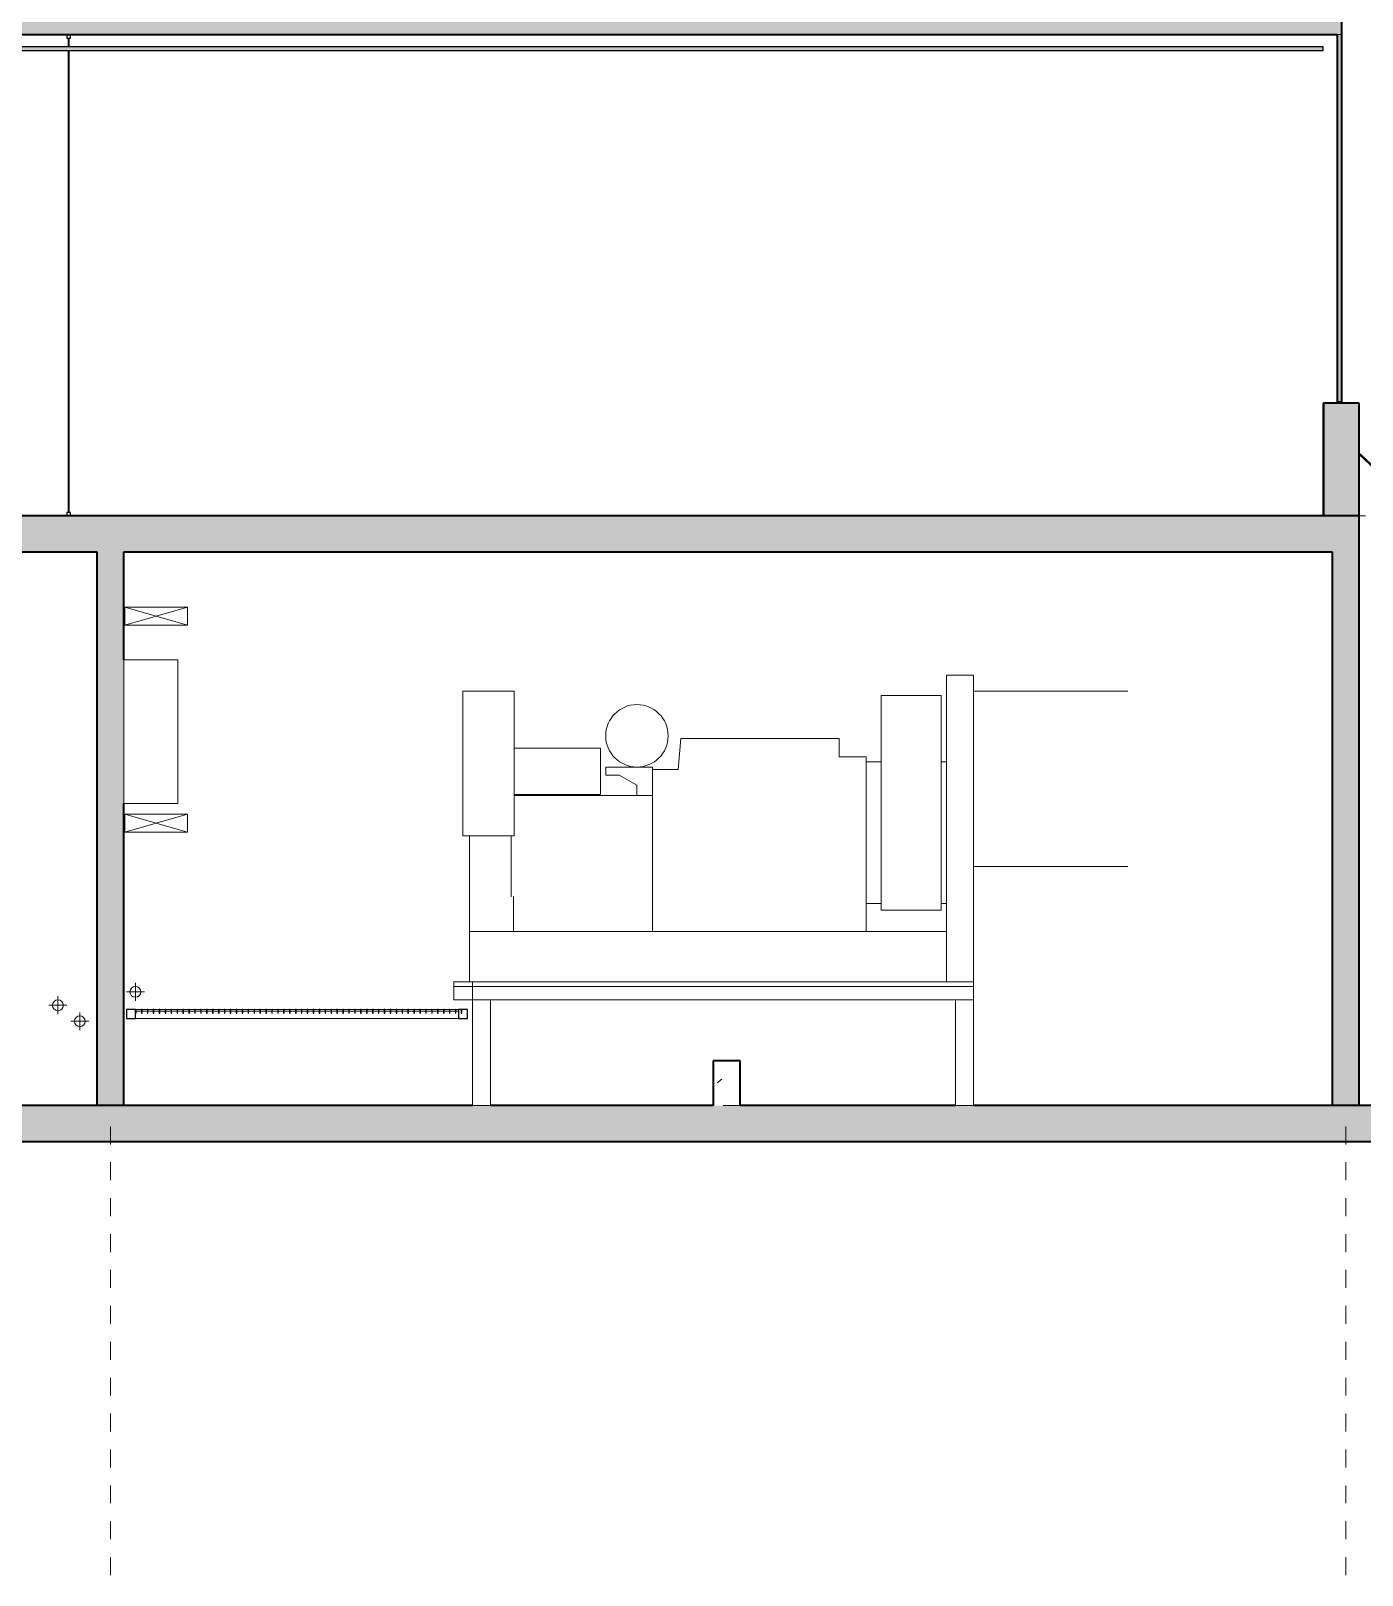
# Model space of a CAD drawing. Header units: metres. Extents: x -3 to 141, y -7 to 15.
# Drawn here: x 71.54 to 78.96, y -5.9 to 2.7 of the extents above; entities that cross this region are included whole.
import ezdxf

# ---------------------------------------------------------------- set-up
doc = ezdxf.new("R2010")
doc.units = ezdxf.units.M
doc.linetypes.add('Centre', pattern=[0.03175, 0.00635, -0.00475, 0.0159, -0.00475])
doc.linetypes.add('Grid Line', pattern=[0.022225, 0.0127, -0.003175, 0.003175, -0.003175])
for name, color, linetype, lineweight in [('A-CLNG', 7, 'Continuous', 9), ('A-CLNG-PATT', 7, 'Continuous', 35), ('A-FLOR', 7, 'Continuous', 9), ('A-FLOR-LEVL', 7, 'Continuous', 9), ('A-FLOR-PATT', 7, 'Continuous', 35), ('A-GENM', 7, 'Continuous', 9), ('A-GLAZ-CWMG', 7, 'Continuous', 9), ('A-WALL', 7, 'Continuous', 9), ('A-WALL-PATT', 7, 'Continuous', 35), ('E-ELEC-EQPM', 7, 'Continuous', 9), ('I-WALL', 7, 'Continuous', 9), ('P-PIPE', 7, 'Continuous', 9), ('P-PIPE-CNTR', 7, 'Continuous', 9), ('S-BEAM', 7, 'Continuous', 9), ('S-GRID', 7, 'Continuous', 9)]:
    doc.layers.add(name, color=color, linetype=linetype, lineweight=lineweight)
doc.layers.add('E-CABL-TRAY-ANNO', color=7, linetype='Continuous', lineweight=9, true_color=0x007f00)

# ---------------------------------------------------------------- blocks, each defined once
blk = doc.blocks.new('M_Estanque Alimentación-2 - M_Estanque Alimentación-2-3172306-Sección 03')
at = {"layer": 'A-GENM', "lineweight": 25}
for p, q in [((12.9833, 0.3419), (12.9733, 0.3419)), ((12.9733, 0.3419), (14.4177, -1.0131)), ((14.4202, -1.0061), (12.9833, 0.3419)), ((17.8728, 0.3419), (16.3872, -1.0061)), ((16.3895, -1.0131), (17.8828, 0.3419)), ((17.8828, 0.3419), (17.8728, 0.3419)), ((14.4177, -1.0131), (16.3895, -1.0131)), ((16.3872, -1.0061), (14.4202, -1.0061))]:
    blk.add_line(p, q, dxfattribs=at)
at = {"layer": 'A-GENM', "color": 8, "true_color": 0x808080}
for p, q in [((14.787, -1.3596), (14.4177, -1.0131)), ((16.3895, -1.0131), (16.0076, -1.3596))]:
    blk.add_line(p, q, dxfattribs=at)
blk = doc.blocks.new('M_Generador-2 - M_Generador-2-3055241-Sección 03')
at = {"layer": 'E-ELEC-EQPM'}
for p, q in [((10.8244, -0.888), (10.6744, -0.888)), ((10.6744, -0.888), (10.6744, -2.5965)), ((10.8244, -2.5965), (10.8244, -0.888)), ((7.9785, -0.9769), (7.9785, -1.7827)), ((8.266, -0.9769), (7.9785, -0.9769)), ((8.266, -1.7827), (8.266, -0.9769)), ((10.3098, -1.0003), (10.3098, -2.1963)), ((10.6438, -1.0003), (10.3098, -1.0003)), ((10.6438, -2.1963), (10.6438, -1.0003)), ((10.9384, -0.9769), (10.8244, -0.9769)), ((10.8244, -0.9769), (10.8244, -1.9539)), ((11.0493, -0.9769), (10.9384, -0.9769)), ((11.2571, -0.9769), (11.0493, -0.9769)), ((11.352, -0.9769), (11.2571, -0.9769)), ((11.4396, -0.9769), (11.352, -0.9769)), ((11.5897, -0.9769), (11.4396, -0.9769)), ((11.6507, -0.9769), (11.5897, -0.9769)), ((11.6856, -0.9769), (11.6507, -0.9769)), ((9.1939, -1.2401), (9.1788, -1.412)), ((10.0755, -1.2401), (9.1939, -1.2401)), ((10.0755, -1.3427), (10.0755, -1.2401)), ((8.7473, -1.2939), (8.266, -1.2939)), ((8.7473, -1.5514), (8.7473, -1.2939)), ((10.2265, -1.3427), (10.0755, -1.3427)), ((10.2265, -2.3149), (10.2265, -1.3427)), ((10.3098, -1.3701), (10.2265, -1.3701)), ((10.6744, -1.3701), (10.6438, -1.3701)), ((8.7753, -1.399), (8.7753, -1.444)), ((9.0358, -1.399), (8.7753, -1.399)), ((8.7753, -1.444), (8.8513, -1.444)), ((8.8513, -1.444), (8.9493, -1.5006)), ((9.0358, -1.412), (9.0358, -1.399)), ((9.1788, -1.412), (9.0358, -1.412)), ((9.0358, -1.412), (9.0358, -2.3149)), ((8.9493, -1.5006), (8.9493, -1.558)), ((8.266, -1.5514), (8.7473, -1.5514)), ((9.0358, -1.558), (8.266, -1.558)), ((8.9493, -1.558), (9.0358, -1.558)), ((7.9785, -1.7827), (8.266, -1.7827)), ((8.0168, -1.7827), (8.0168, -2.3149)), ((8.2489, -2.1213), (8.2489, -1.7821)), ((10.8244, -1.9539), (10.9384, -1.9539)), ((10.9384, -1.9539), (11.0493, -1.9539)), ((11.0493, -1.9539), (11.2571, -1.9539)), ((11.2571, -1.9539), (11.352, -1.9539)), ((11.352, -1.9539), (11.4396, -1.9539)), ((11.4396, -1.9539), (11.5897, -1.9539)), ((11.5897, -1.9539), (11.6507, -1.9539)), ((11.6507, -1.9539), (11.6856, -1.9539)), ((8.2624, -2.3149), (8.2624, -2.1211)), ((10.2265, -2.1601), (10.3098, -2.1601)), ((10.3098, -2.1963), (10.6438, -2.1963)), ((10.6438, -2.1601), (10.6744, -2.1601)), ((10.6744, -2.3149), (8.0168, -2.3149)), ((8.0168, -2.3149), (8.0168, -2.5965)), ((9.0358, -2.3149), (10.2265, -2.3149)), ((10.6744, -2.5965), (10.6744, -2.3149)), ((7.9293, -2.5965), (8.0168, -2.5965)), ((7.9293, -2.6215), (7.9293, -2.5965)), ((7.9293, -2.5965), (8.0168, -2.5965)), ((7.9293, -2.6965), (7.9293, -2.5965)), ((8.0333, -2.6215), (7.9293, -2.6215)), ((8.0168, -2.5965), (10.6744, -2.5965)), ((8.0333, -2.5965), (10.8244, -2.5965)), ((8.0333, -2.6965), (8.0333, -2.5965)), ((8.0333, -2.5965), (10.8244, -2.5965)), ((8.0333, -2.6215), (8.0333, -2.5965)), ((10.8244, -2.6215), (8.0333, -2.6215)), ((10.6744, -2.5965), (10.8244, -2.5965)), ((10.8244, -2.6965), (10.8244, -2.5965)), ((10.8244, -2.6215), (10.8244, -2.5965)), ((8.0333, -2.6965), (7.9293, -2.6965)), ((10.8244, -2.6965), (8.0333, -2.6965)), ((8.0333, -2.6965), (8.1333, -2.6965)), ((8.0333, -3.2853), (8.0333, -2.6965)), ((8.1333, -3.2853), (8.1333, -2.6965)), ((10.7244, -2.6965), (10.8244, -2.6965)), ((10.7244, -3.2853), (10.7244, -2.6965)), ((10.8244, -3.2853), (10.8244, -2.6965)), ((8.1333, -3.2853), (8.0333, -3.2853)), ((10.8244, -3.2853), (10.7244, -3.2853))]:
    blk.add_line(p, q, dxfattribs=at)
for start, end in [(360, 180), (180, 360)]:
    blk.add_arc((8.9493, -1.225), 0.174, start, end, dxfattribs=at)
blk = doc.blocks.new('M_RVR_Tablero - Tablero Sala Generadores - 600x800x300-3057039-Sección 03')
at = {"layer": 'E-ELEC-EQPM'}
for p, q in [((6.0908, -1.6013), (6.0908, -0.8013)), ((6.0908, -0.8013), (6.3908, -0.8013)), ((6.3908, -0.8013), (6.3908, -1.6013)), ((6.3908, -1.2439), (6.3918, -1.2439)), ((6.3908, -1.2439), (6.3918, -1.2439)), ((6.3908, -1.2439), (6.3918, -1.2439)), ((6.3908, -1.2451), (6.3918, -1.2451)), ((6.3908, -1.2451), (6.3918, -1.2451)), ((6.3918, -1.2539), (6.3908, -1.2539)), ((6.3908, -1.2541), (6.3918, -1.2541)), ((6.3908, -1.2541), (6.3918, -1.2541)), ((6.3908, -1.2541), (6.3918, -1.2541)), ((6.3908, -1.2541), (6.3918, -1.2541)), ((6.3908, -1.2541), (6.3918, -1.2541)), ((6.3908, -1.2541), (6.3918, -1.2541)), ((6.3908, -1.2541), (6.3918, -1.2541)), ((6.3908, -1.2541), (6.3918, -1.2541)), ((6.3908, -1.2561), (6.3918, -1.2561)), ((6.3908, -1.2562), (6.3918, -1.2562)), ((6.3908, -1.2562), (6.3918, -1.2562)), ((6.3908, -1.2564), (6.3918, -1.2564)), ((6.3908, -1.2566), (6.3918, -1.2566)), ((6.3908, -1.257), (6.3918, -1.257)), ((6.3908, -1.2573), (6.3918, -1.2573)), ((6.3908, -1.2573), (6.3918, -1.2573)), ((6.3908, -1.258), (6.3918, -1.258)), ((6.3908, -1.2581), (6.3918, -1.2581)), ((6.3908, -1.2583), (6.3918, -1.2583)), ((6.3908, -1.2586), (6.3918, -1.2586)), ((6.3908, -1.2586), (6.3918, -1.2586)), ((6.3908, -1.2586), (6.3918, -1.2586)), ((6.3908, -1.2586), (6.3918, -1.2586)), ((6.3908, -1.2586), (6.3918, -1.2586)), ((6.3908, -1.2586), (6.3918, -1.2586)), ((6.3908, -1.2587), (6.3918, -1.2587)), ((6.3908, -1.2588), (6.3918, -1.2588)), ((6.3908, -1.2588), (6.3918, -1.2588)), ((6.3908, -1.2588), (6.3918, -1.2588)), ((6.3908, -1.2588), (6.3918, -1.2588)), ((6.3908, -1.2588), (6.3918, -1.2588)), ((6.3908, -1.2588), (6.3918, -1.2588)), ((6.3908, -1.2588), (6.3918, -1.2588)), ((6.3908, -1.2588), (6.3918, -1.2588)), ((6.3908, -1.2591), (6.3918, -1.2591)), ((6.3908, -1.2594), (6.3918, -1.2594)), ((6.3908, -1.2595), (6.3918, -1.2595)), ((6.3908, -1.2596), (6.3918, -1.2596)), ((6.3908, -1.2596), (6.3918, -1.2596)), ((6.3908, -1.2596), (6.3918, -1.2596)), ((6.3908, -1.2598), (6.3918, -1.2598)), ((6.3908, -1.2599), (6.3918, -1.2599)), ((6.3908, -1.2599), (6.3918, -1.2599)), ((6.3908, -1.2599), (6.3918, -1.2599)), ((6.3908, -1.26), (6.3918, -1.26)), ((6.3908, -1.26), (6.3918, -1.26)), ((6.3908, -1.26), (6.3918, -1.26)), ((6.3908, -1.26), (6.3918, -1.26)), ((6.3908, -1.2601), (6.3918, -1.2601)), ((6.3908, -1.2601), (6.3918, -1.2601)), ((6.3908, -1.2601), (6.3918, -1.2601)), ((6.3908, -1.2602), (6.3918, -1.2602)), ((6.3908, -1.2602), (6.3918, -1.2602)), ((6.3908, -1.2603), (6.3918, -1.2603)), ((6.3908, -1.2604), (6.3918, -1.2604)), ((6.3908, -1.2606), (6.3918, -1.2606)), ((6.3908, -1.2608), (6.3918, -1.2608)), ((6.3908, -1.2608), (6.3918, -1.2608)), ((6.3908, -1.2608), (6.3918, -1.2608)), ((6.3908, -1.2609), (6.3918, -1.2609)), ((6.3908, -1.2613), (6.3918, -1.2613)), ((6.3918, -1.2614), (6.3908, -1.2614)), ((6.3918, -1.2616), (6.3908, -1.2616)), ((6.3908, -1.2616), (6.3918, -1.2616)), ((6.3908, -1.2616), (6.3918, -1.2616)), ((6.3908, -1.2618), (6.3918, -1.2618)), ((6.3908, -1.2619), (6.3918, -1.2619)), ((6.3908, -1.262), (6.3918, -1.262)), ((6.3908, -1.2621), (6.3918, -1.2621)), ((6.3908, -1.2625), (6.3918, -1.2625)), ((6.3908, -1.2625), (6.3918, -1.2625)), ((6.3908, -1.2625), (6.3918, -1.2625)), ((6.3908, -1.2625), (6.3918, -1.2625)), ((6.3908, -1.2628), (6.3918, -1.2628)), ((6.3908, -1.2628), (6.3918, -1.2628)), ((6.3918, -1.2629), (6.3908, -1.2629)), ((6.3908, -1.2629), (6.3918, -1.2629)), ((6.3908, -1.2631), (6.3918, -1.2631)), ((6.3908, -1.2631), (6.3918, -1.2631)), ((6.3908, -1.2632), (6.3918, -1.2632)), ((6.3908, -1.2633), (6.3918, -1.2633)), ((6.3908, -1.2638), (6.3918, -1.2638)), ((6.3918, -1.2639), (6.3908, -1.2639)), ((6.3908, -1.2639), (6.3918, -1.2639)), ((6.3908, -1.2639), (6.3918, -1.2639)), ((6.3908, -1.264), (6.3918, -1.264)), ((6.3908, -1.264), (6.3918, -1.264)), ((6.3908, -1.2641), (6.3918, -1.2641)), ((6.3908, -1.2641), (6.3918, -1.2641)), ((6.3908, -1.2642), (6.3918, -1.2642)), ((6.3908, -1.2645), (6.3918, -1.2645)), ((6.3918, -1.2646), (6.3908, -1.2646)), ((6.3918, -1.2647), (6.3908, -1.2647)), ((6.3908, -1.2647), (6.3918, -1.2647)), ((6.3908, -1.2647), (6.3918, -1.2647)), ((6.3908, -1.2648), (6.3918, -1.2648)), ((6.3908, -1.265), (6.3918, -1.265)), ((6.3908, -1.265), (6.3918, -1.265)), ((6.3908, -1.265), (6.3918, -1.265)), ((6.3908, -1.2651), (6.3918, -1.2651)), ((6.3908, -1.2651), (6.3918, -1.2651)), ((6.3908, -1.2652), (6.3918, -1.2652)), ((6.3908, -1.2653), (6.3918, -1.2653)), ((6.3908, -1.2657), (6.3918, -1.2657)), ((6.3908, -1.2657), (6.3918, -1.2657)), ((6.3908, -1.2657), (6.3918, -1.2657)), ((6.3908, -1.266), (6.3918, -1.266)), ((6.3908, -1.266), (6.3918, -1.266)), ((6.3908, -1.2661), (6.3918, -1.2661)), ((6.3908, -1.2661), (6.3918, -1.2661)), ((6.3908, -1.2661), (6.3918, -1.2661)), ((6.3918, -1.2661), (6.3908, -1.2661)), ((6.3908, -1.2662), (6.3918, -1.2662)), ((6.3908, -1.2663), (6.3918, -1.2663)), ((6.3908, -1.2663), (6.3918, -1.2663)), ((6.3908, -1.2663), (6.3918, -1.2663)), ((6.3908, -1.2663), (6.3918, -1.2663)), ((6.3908, -1.2663), (6.3918, -1.2663)), ((6.3908, -1.2663), (6.3918, -1.2663)), ((6.3908, -1.2663), (6.3918, -1.2663)), ((6.3918, -1.2451), (6.3918, -1.2439)), ((6.3918, -1.2439), (6.3918, -1.2451)), ((6.3918, -1.2439), (6.3918, -1.2451)), ((6.3918, -1.2451), (6.3918, -1.2539)), ((6.3918, -1.2539), (6.3918, -1.2541)), ((6.3918, -1.2541), (6.3918, -1.254)), ((6.3918, -1.2564), (6.3918, -1.2561)), ((6.3918, -1.2561), (6.3918, -1.2566)), ((6.3918, -1.2588), (6.3918, -1.2562)), ((6.3918, -1.2562), (6.3918, -1.257)), ((6.3918, -1.2562), (6.3918, -1.2588)), ((6.3918, -1.2573), (6.3918, -1.2564)), ((6.3918, -1.2566), (6.3918, -1.2583)), ((6.3918, -1.257), (6.3918, -1.2588)), ((6.3918, -1.2588), (6.3918, -1.2573)), ((6.3918, -1.258), (6.3918, -1.2573)), ((6.3918, -1.2573), (6.3918, -1.2581)), ((6.3918, -1.2596), (6.3918, -1.2586)), ((6.3918, -1.2586), (6.3918, -1.2596)), ((6.3918, -1.2588), (6.3918, -1.2586)), ((6.3918, -1.2586), (6.3918, -1.2587)), ((6.3918, -1.2588), (6.3918, -1.2586)), ((6.3918, -1.2586), (6.3918, -1.2588)), ((6.3918, -1.2587), (6.3918, -1.2591)), ((6.3918, -1.2595), (6.3918, -1.2588)), ((6.3918, -1.26), (6.3918, -1.2588)), ((6.3918, -1.2588), (6.3918, -1.26)), ((6.3918, -1.2594), (6.3918, -1.2588)), ((6.3918, -1.2588), (6.3918, -1.2596)), ((6.3918, -1.2588), (6.3918, -1.2661)), ((6.3918, -1.2591), (6.3918, -1.2598)), ((6.3918, -1.2602), (6.3918, -1.2594)), ((6.3918, -1.2606), (6.3918, -1.2595)), ((6.3918, -1.2625), (6.3918, -1.2596)), ((6.3918, -1.2596), (6.3918, -1.2625)), ((6.3918, -1.2596), (6.3918, -1.2608)), ((6.3918, -1.2598), (6.3918, -1.2608)), ((6.3918, -1.2603), (6.3918, -1.2599)), ((6.3918, -1.2599), (6.3918, -1.2604)), ((6.3918, -1.2601), (6.3918, -1.2599)), ((6.3918, -1.2599), (6.3918, -1.2601)), ((6.3918, -1.2601), (6.3918, -1.2599)), ((6.3918, -1.2599), (6.3918, -1.2602)), ((6.3918, -1.2646), (6.3918, -1.26)), ((6.3918, -1.26), (6.3918, -1.2641)), ((6.3918, -1.2616), (6.3918, -1.2601)), ((6.3918, -1.2601), (6.3918, -1.2608)), ((6.3918, -1.2609), (6.3918, -1.2601)), ((6.3918, -1.2613), (6.3918, -1.2602)), ((6.3918, -1.2602), (6.3918, -1.2614)), ((6.3918, -1.2616), (6.3918, -1.2603)), ((6.3918, -1.2604), (6.3918, -1.2616)), ((6.3918, -1.2608), (6.3918, -1.2606)), ((6.3918, -1.2608), (6.3918, -1.2618)), ((6.3918, -1.2608), (6.3918, -1.2609)), ((6.3918, -1.2629), (6.3918, -1.2613)), ((6.3918, -1.2614), (6.3918, -1.2619)), ((6.3918, -1.2621), (6.3918, -1.2616)), ((6.3918, -1.2618), (6.3918, -1.2625)), ((6.3918, -1.2619), (6.3918, -1.262)), ((6.3918, -1.262), (6.3918, -1.2625)), ((6.3918, -1.2628), (6.3918, -1.2621)), ((6.3918, -1.2628), (6.3918, -1.2625)), ((6.3918, -1.2625), (6.3918, -1.2653)), ((6.3918, -1.2625), (6.3918, -1.2631)), ((6.3918, -1.2625), (6.3918, -1.2632)), ((6.3918, -1.2645), (6.3918, -1.2628)), ((6.3918, -1.2639), (6.3918, -1.2628)), ((6.3918, -1.2629), (6.3918, -1.264)), ((6.3918, -1.2631), (6.3918, -1.2629)), ((6.3918, -1.2651), (6.3918, -1.2629)), ((6.3918, -1.2631), (6.3918, -1.264)), ((6.3918, -1.2633), (6.3918, -1.2631)), ((6.3918, -1.2632), (6.3918, -1.2642)), ((6.3918, -1.265), (6.3918, -1.2633)), ((6.3918, -1.2647), (6.3918, -1.2638)), ((6.3918, -1.2638), (6.3918, -1.2639)), ((6.3918, -1.2639), (6.3918, -1.2648)), ((6.3918, -1.2641), (6.3918, -1.2639)), ((6.3918, -1.2639), (6.3918, -1.2657)), ((6.3918, -1.2651), (6.3918, -1.2639)), ((6.3918, -1.264), (6.3918, -1.2647)), ((6.3918, -1.264), (6.3918, -1.2647)), ((6.3918, -1.2657), (6.3918, -1.2641)), ((6.3918, -1.2641), (6.3918, -1.2661)), ((6.3918, -1.2642), (6.3918, -1.2657)), ((6.3918, -1.265), (6.3918, -1.2645)), ((6.3918, -1.2662), (6.3918, -1.2646)), ((6.3918, -1.2647), (6.3918, -1.265)), ((6.3918, -1.265), (6.3918, -1.2647)), ((6.3918, -1.2647), (6.3918, -1.265)), ((6.3918, -1.2648), (6.3918, -1.265)), ((6.3918, -1.266), (6.3918, -1.2651)), ((6.3918, -1.2661), (6.3918, -1.2651)), ((6.3918, -1.2652), (6.3918, -1.2661)), ((6.3918, -1.266), (6.3918, -1.2652)), ((6.3918, -1.2653), (6.3918, -1.2663)), ((6.3918, -1.2663), (6.3918, -1.2657)), ((6.3918, -1.2657), (6.3918, -1.2663)), ((6.3918, -1.2657), (6.3918, -1.2663)), ((6.3918, -1.2663), (6.3918, -1.266)), ((6.3918, -1.2663), (6.3918, -1.266)), ((6.3918, -1.2661), (6.3918, -1.2663)), ((6.3918, -1.2663), (6.3918, -1.2662)), ((6.0908, -1.6013), (6.3908, -1.6013))]:
    blk.add_line(p, q, dxfattribs=at)
blk = doc.blocks.new('M_RVR_Grating - 1_00 x 1_90-3080567-Sección 03')
at = {"layer": 'A-GENM', "lineweight": 25}
for p, q in [((6.1558, -2.7498), (6.1058, -2.7498)), ((6.1058, -2.7498), (6.1058, -2.7998)), ((6.1588, -2.7498), (6.1558, -2.7498)), ((6.1558, -2.7498), (6.1558, -2.7708)), ((6.1558, -2.7998), (6.1558, -2.7498)), ((6.1588, -2.7708), (6.1588, -2.7498)), ((6.1918, -2.7498), (6.1888, -2.7498)), ((6.1888, -2.7498), (6.1888, -2.7708)), ((6.1918, -2.7708), (6.1918, -2.7498)), ((6.2248, -2.7498), (6.2218, -2.7498)), ((6.2218, -2.7498), (6.2218, -2.7708)), ((6.2248, -2.7708), (6.2248, -2.7498)), ((6.2578, -2.7498), (6.2548, -2.7498)), ((6.2548, -2.7498), (6.2548, -2.7708)), ((6.2578, -2.7708), (6.2578, -2.7498)), ((6.2908, -2.7498), (6.2878, -2.7498)), ((6.2878, -2.7498), (6.2878, -2.7708)), ((6.2908, -2.7708), (6.2908, -2.7498)), ((6.3238, -2.7498), (6.3208, -2.7498)), ((6.3208, -2.7498), (6.3208, -2.7708)), ((6.3238, -2.7708), (6.3238, -2.7498)), ((6.3568, -2.7498), (6.3538, -2.7498)), ((6.3538, -2.7498), (6.3538, -2.7708)), ((6.3568, -2.7708), (6.3568, -2.7498)), ((6.3898, -2.7498), (6.3868, -2.7498)), ((6.3868, -2.7498), (6.3868, -2.7708)), ((6.3898, -2.7708), (6.3898, -2.7498)), ((6.4228, -2.7498), (6.4198, -2.7498)), ((6.4198, -2.7498), (6.4198, -2.7708)), ((6.4228, -2.7708), (6.4228, -2.7498)), ((6.4558, -2.7498), (6.4528, -2.7498)), ((6.4528, -2.7498), (6.4528, -2.7708)), ((6.4558, -2.7708), (6.4558, -2.7498)), ((6.4888, -2.7498), (6.4858, -2.7498)), ((6.4858, -2.7498), (6.4858, -2.7708)), ((6.4888, -2.7708), (6.4888, -2.7498)), ((6.5218, -2.7498), (6.5188, -2.7498)), ((6.5188, -2.7498), (6.5188, -2.7708)), ((6.5218, -2.7708), (6.5218, -2.7498)), ((6.5548, -2.7498), (6.5518, -2.7498)), ((6.5518, -2.7498), (6.5518, -2.7708)), ((6.5548, -2.7708), (6.5548, -2.7498)), ((6.5878, -2.7498), (6.5848, -2.7498)), ((6.5848, -2.7498), (6.5848, -2.7708)), ((6.5878, -2.7708), (6.5878, -2.7498)), ((6.6208, -2.7498), (6.6178, -2.7498)), ((6.6178, -2.7498), (6.6178, -2.7708)), ((6.6208, -2.7708), (6.6208, -2.7498)), ((6.6538, -2.7498), (6.6508, -2.7498)), ((6.6508, -2.7498), (6.6508, -2.7708)), ((6.6538, -2.7708), (6.6538, -2.7498)), ((6.6868, -2.7498), (6.6838, -2.7498)), ((6.6838, -2.7498), (6.6838, -2.7708)), ((6.6868, -2.7708), (6.6868, -2.7498)), ((6.7198, -2.7498), (6.7168, -2.7498)), ((6.7168, -2.7498), (6.7168, -2.7708)), ((6.7198, -2.7708), (6.7198, -2.7498)), ((6.7528, -2.7498), (6.7498, -2.7498)), ((6.7498, -2.7498), (6.7498, -2.7708)), ((6.7528, -2.7708), (6.7528, -2.7498)), ((6.7858, -2.7498), (6.7828, -2.7498)), ((6.7828, -2.7498), (6.7828, -2.7708)), ((6.7858, -2.7708), (6.7858, -2.7498)), ((6.8188, -2.7498), (6.8158, -2.7498)), ((6.8158, -2.7498), (6.8158, -2.7708)), ((6.8188, -2.7708), (6.8188, -2.7498)), ((6.8518, -2.7498), (6.8488, -2.7498)), ((6.8488, -2.7498), (6.8488, -2.7708)), ((6.8518, -2.7708), (6.8518, -2.7498)), ((6.8848, -2.7498), (6.8818, -2.7498)), ((6.8818, -2.7498), (6.8818, -2.7708)), ((6.8848, -2.7708), (6.8848, -2.7498)), ((6.9178, -2.7498), (6.9148, -2.7498)), ((6.9148, -2.7498), (6.9148, -2.7708)), ((6.9178, -2.7708), (6.9178, -2.7498)), ((6.9508, -2.7498), (6.9478, -2.7498)), ((6.9478, -2.7498), (6.9478, -2.7708)), ((6.9508, -2.7708), (6.9508, -2.7498)), ((6.9838, -2.7498), (6.9808, -2.7498)), ((6.9808, -2.7498), (6.9808, -2.7708)), ((6.9838, -2.7708), (6.9838, -2.7498)), ((7.0168, -2.7498), (7.0138, -2.7498)), ((7.0138, -2.7498), (7.0138, -2.7708)), ((7.0168, -2.7708), (7.0168, -2.7498)), ((7.0498, -2.7498), (7.0468, -2.7498)), ((7.0468, -2.7498), (7.0468, -2.7708)), ((7.0498, -2.7708), (7.0498, -2.7498)), ((7.0828, -2.7498), (7.0798, -2.7498)), ((7.0798, -2.7498), (7.0798, -2.7708)), ((7.0828, -2.7708), (7.0828, -2.7498)), ((7.1158, -2.7498), (7.1128, -2.7498)), ((7.1128, -2.7498), (7.1128, -2.7708)), ((7.1158, -2.7708), (7.1158, -2.7498)), ((7.1488, -2.7498), (7.1458, -2.7498)), ((7.1458, -2.7498), (7.1458, -2.7708)), ((7.1488, -2.7708), (7.1488, -2.7498)), ((7.1818, -2.7498), (7.1788, -2.7498)), ((7.1788, -2.7498), (7.1788, -2.7708)), ((7.1818, -2.7708), (7.1818, -2.7498)), ((7.2148, -2.7498), (7.2118, -2.7498)), ((7.2118, -2.7498), (7.2118, -2.7708)), ((7.2148, -2.7708), (7.2148, -2.7498)), ((7.2478, -2.7498), (7.2448, -2.7498)), ((7.2448, -2.7498), (7.2448, -2.7708)), ((7.2478, -2.7708), (7.2478, -2.7498)), ((7.2808, -2.7498), (7.2778, -2.7498)), ((7.2778, -2.7498), (7.2778, -2.7708)), ((7.2808, -2.7708), (7.2808, -2.7498)), ((7.3138, -2.7498), (7.3108, -2.7498)), ((7.3108, -2.7498), (7.3108, -2.7708)), ((7.3138, -2.7708), (7.3138, -2.7498)), ((7.3468, -2.7498), (7.3438, -2.7498)), ((7.3438, -2.7498), (7.3438, -2.7708)), ((7.3468, -2.7708), (7.3468, -2.7498)), ((7.3798, -2.7498), (7.3768, -2.7498)), ((7.3768, -2.7498), (7.3768, -2.7708)), ((7.3798, -2.7708), (7.3798, -2.7498)), ((7.4128, -2.7498), (7.4098, -2.7498)), ((7.4098, -2.7498), (7.4098, -2.7708)), ((7.4128, -2.7708), (7.4128, -2.7498)), ((7.4458, -2.7498), (7.4428, -2.7498)), ((7.4428, -2.7498), (7.4428, -2.7708)), ((7.4458, -2.7708), (7.4458, -2.7498)), ((7.4788, -2.7498), (7.4758, -2.7498)), ((7.4758, -2.7498), (7.4758, -2.7708)), ((7.4788, -2.7708), (7.4788, -2.7498)), ((7.5118, -2.7498), (7.5088, -2.7498)), ((7.5088, -2.7498), (7.5088, -2.7708)), ((7.5118, -2.7708), (7.5118, -2.7498)), ((7.5448, -2.7498), (7.5418, -2.7498)), ((7.5418, -2.7498), (7.5418, -2.7708)), ((7.5448, -2.7708), (7.5448, -2.7498)), ((7.5778, -2.7498), (7.5748, -2.7498)), ((7.5748, -2.7498), (7.5748, -2.7708)), ((7.5778, -2.7708), (7.5778, -2.7498)), ((7.6108, -2.7498), (7.6078, -2.7498)), ((7.6078, -2.7498), (7.6078, -2.7708)), ((7.6108, -2.7708), (7.6108, -2.7498)), ((7.6438, -2.7498), (7.6408, -2.7498)), ((7.6408, -2.7498), (7.6408, -2.7708)), ((7.6438, -2.7708), (7.6438, -2.7498)), ((7.6768, -2.7498), (7.6738, -2.7498)), ((7.6738, -2.7498), (7.6738, -2.7708)), ((7.6768, -2.7708), (7.6768, -2.7498)), ((7.7098, -2.7498), (7.7068, -2.7498)), ((7.7068, -2.7498), (7.7068, -2.7708)), ((7.7098, -2.7708), (7.7098, -2.7498)), ((7.7428, -2.7498), (7.7398, -2.7498)), ((7.7398, -2.7498), (7.7398, -2.7708)), ((7.7428, -2.7708), (7.7428, -2.7498)), ((7.7758, -2.7498), (7.7728, -2.7498)), ((7.7728, -2.7498), (7.7728, -2.7708)), ((7.7758, -2.7708), (7.7758, -2.7498)), ((7.8088, -2.7498), (7.8058, -2.7498)), ((7.8058, -2.7498), (7.8058, -2.7708)), ((7.8088, -2.7708), (7.8088, -2.7498)), ((7.8418, -2.7498), (7.8388, -2.7498)), ((7.8388, -2.7498), (7.8388, -2.7708)), ((7.8418, -2.7708), (7.8418, -2.7498)), ((7.8748, -2.7498), (7.8718, -2.7498)), ((7.8718, -2.7498), (7.8718, -2.7708)), ((7.8748, -2.7708), (7.8748, -2.7498)), ((7.9078, -2.7498), (7.9048, -2.7498)), ((7.9048, -2.7498), (7.9048, -2.7708)), ((7.9078, -2.7708), (7.9078, -2.7498)), ((7.9408, -2.7498), (7.9378, -2.7498)), ((7.9378, -2.7498), (7.9378, -2.7708)), ((7.9408, -2.7708), (7.9408, -2.7498)), ((8.0058, -2.7498), (7.9558, -2.7498)), ((7.9558, -2.7498), (7.9558, -2.7998)), ((7.9738, -2.7498), (7.9708, -2.7498)), ((7.9708, -2.7498), (7.9708, -2.7708)), ((7.9738, -2.7708), (7.9738, -2.7498)), ((8.0058, -2.7998), (8.0058, -2.7498)), ((6.1058, -2.7998), (6.1558, -2.7998)), ((6.1558, -2.7708), (6.1588, -2.7708)), ((6.1888, -2.7708), (6.1918, -2.7708)), ((6.2218, -2.7708), (6.2248, -2.7708)), ((6.2548, -2.7708), (6.2578, -2.7708)), ((6.2878, -2.7708), (6.2908, -2.7708)), ((6.3208, -2.7708), (6.3238, -2.7708)), ((6.3538, -2.7708), (6.3568, -2.7708)), ((6.3868, -2.7708), (6.3898, -2.7708)), ((6.4198, -2.7708), (6.4228, -2.7708)), ((6.4528, -2.7708), (6.4558, -2.7708)), ((6.4858, -2.7708), (6.4888, -2.7708)), ((6.5188, -2.7708), (6.5218, -2.7708)), ((6.5518, -2.7708), (6.5548, -2.7708)), ((6.5848, -2.7708), (6.5878, -2.7708)), ((6.6178, -2.7708), (6.6208, -2.7708)), ((6.6508, -2.7708), (6.6538, -2.7708)), ((6.6838, -2.7708), (6.6868, -2.7708)), ((6.7168, -2.7708), (6.7198, -2.7708)), ((6.7498, -2.7708), (6.7528, -2.7708)), ((6.7828, -2.7708), (6.7858, -2.7708)), ((6.8158, -2.7708), (6.8188, -2.7708)), ((6.8488, -2.7708), (6.8518, -2.7708)), ((6.8818, -2.7708), (6.8848, -2.7708)), ((6.9148, -2.7708), (6.9178, -2.7708)), ((6.9478, -2.7708), (6.9508, -2.7708)), ((6.9808, -2.7708), (6.9838, -2.7708)), ((7.0138, -2.7708), (7.0168, -2.7708)), ((7.0468, -2.7708), (7.0498, -2.7708)), ((7.0798, -2.7708), (7.0828, -2.7708)), ((7.1128, -2.7708), (7.1158, -2.7708)), ((7.1458, -2.7708), (7.1488, -2.7708)), ((7.1788, -2.7708), (7.1818, -2.7708)), ((7.2118, -2.7708), (7.2148, -2.7708)), ((7.2448, -2.7708), (7.2478, -2.7708)), ((7.2778, -2.7708), (7.2808, -2.7708)), ((7.3108, -2.7708), (7.3138, -2.7708)), ((7.3438, -2.7708), (7.3468, -2.7708)), ((7.3768, -2.7708), (7.3798, -2.7708)), ((7.4098, -2.7708), (7.4128, -2.7708)), ((7.4428, -2.7708), (7.4458, -2.7708)), ((7.4758, -2.7708), (7.4788, -2.7708)), ((7.5088, -2.7708), (7.5118, -2.7708)), ((7.5418, -2.7708), (7.5448, -2.7708)), ((7.5748, -2.7708), (7.5778, -2.7708)), ((7.6078, -2.7708), (7.6108, -2.7708)), ((7.6408, -2.7708), (7.6438, -2.7708)), ((7.6738, -2.7708), (7.6768, -2.7708)), ((7.7068, -2.7708), (7.7098, -2.7708)), ((7.7398, -2.7708), (7.7428, -2.7708)), ((7.7728, -2.7708), (7.7758, -2.7708)), ((7.8058, -2.7708), (7.8088, -2.7708)), ((7.8388, -2.7708), (7.8418, -2.7708)), ((7.8718, -2.7708), (7.8748, -2.7708)), ((7.9048, -2.7708), (7.9078, -2.7708)), ((7.9378, -2.7708), (7.9408, -2.7708)), ((7.9558, -2.7998), (8.0058, -2.7998)), ((7.9708, -2.7708), (7.9738, -2.7708))]:
    blk.add_line(p, q, dxfattribs=at)
at = {"layer": 'A-GENM', "color": 8, "true_color": 0x808080}
for p, q in [((6.1888, -2.7498), (6.1588, -2.7498)), ((6.2218, -2.7498), (6.1918, -2.7498)), ((6.2548, -2.7498), (6.2248, -2.7498)), ((6.2878, -2.7498), (6.2578, -2.7498)), ((6.3208, -2.7498), (6.2908, -2.7498)), ((6.3538, -2.7498), (6.3238, -2.7498)), ((6.3868, -2.7498), (6.3568, -2.7498)), ((6.4198, -2.7498), (6.3898, -2.7498)), ((6.4528, -2.7498), (6.4228, -2.7498)), ((6.4858, -2.7498), (6.4558, -2.7498)), ((6.5188, -2.7498), (6.4888, -2.7498)), ((6.5518, -2.7498), (6.5218, -2.7498)), ((6.5848, -2.7498), (6.5548, -2.7498)), ((6.6178, -2.7498), (6.5878, -2.7498)), ((6.6508, -2.7498), (6.6208, -2.7498)), ((6.6838, -2.7498), (6.6538, -2.7498)), ((6.7168, -2.7498), (6.6868, -2.7498)), ((6.7498, -2.7498), (6.7198, -2.7498)), ((6.7828, -2.7498), (6.7528, -2.7498)), ((6.8158, -2.7498), (6.7858, -2.7498)), ((6.8488, -2.7498), (6.8188, -2.7498)), ((6.8818, -2.7498), (6.8518, -2.7498)), ((6.9148, -2.7498), (6.8848, -2.7498)), ((6.9478, -2.7498), (6.9178, -2.7498)), ((6.9808, -2.7498), (6.9508, -2.7498)), ((7.0138, -2.7498), (6.9838, -2.7498)), ((7.0468, -2.7498), (7.0168, -2.7498)), ((7.0798, -2.7498), (7.0498, -2.7498)), ((7.1128, -2.7498), (7.0828, -2.7498)), ((7.1458, -2.7498), (7.1158, -2.7498)), ((7.1788, -2.7498), (7.1488, -2.7498)), ((7.2118, -2.7498), (7.1818, -2.7498)), ((7.2448, -2.7498), (7.2148, -2.7498)), ((7.2778, -2.7498), (7.2478, -2.7498)), ((7.3108, -2.7498), (7.2808, -2.7498)), ((7.343, -2.7498), (7.3138, -2.7498)), ((7.3768, -2.7498), (7.3468, -2.7498)), ((7.4098, -2.7498), (7.3798, -2.7498)), ((7.4428, -2.7498), (7.4128, -2.7498)), ((7.4758, -2.7498), (7.4458, -2.7498)), ((7.5088, -2.7498), (7.4788, -2.7498)), ((7.5418, -2.7498), (7.5118, -2.7498)), ((7.5748, -2.7498), (7.5448, -2.7498)), ((7.6078, -2.7498), (7.5778, -2.7498)), ((7.6408, -2.7498), (7.6108, -2.7498)), ((7.6738, -2.7498), (7.6438, -2.7498)), ((7.7068, -2.7498), (7.6768, -2.7498)), ((7.7398, -2.7498), (7.7098, -2.7498)), ((7.7728, -2.7498), (7.7428, -2.7498)), ((7.8058, -2.7498), (7.7758, -2.7498)), ((7.8388, -2.7498), (7.8088, -2.7498)), ((7.8718, -2.7498), (7.8418, -2.7498)), ((7.9048, -2.7498), (7.8748, -2.7498)), ((7.9378, -2.7498), (7.9078, -2.7498)), ((7.9558, -2.7498), (7.9408, -2.7498)), ((7.9558, -2.7998), (6.1558, -2.7998)), ((6.1588, -2.7598), (6.1888, -2.7598)), ((6.1918, -2.7598), (6.2218, -2.7598)), ((6.2248, -2.7598), (6.2548, -2.7598)), ((6.2578, -2.7598), (6.2878, -2.7598)), ((6.2908, -2.7598), (6.3208, -2.7598)), ((6.3238, -2.7598), (6.3538, -2.7598)), ((6.3568, -2.7598), (6.3868, -2.7598)), ((6.3898, -2.7598), (6.4198, -2.7598)), ((6.4228, -2.7598), (6.4528, -2.7598)), ((6.4558, -2.7598), (6.4858, -2.7598)), ((6.4888, -2.7598), (6.5188, -2.7598)), ((6.5218, -2.7598), (6.5518, -2.7598)), ((6.5548, -2.7598), (6.5848, -2.7598)), ((6.5878, -2.7598), (6.6178, -2.7598)), ((6.6208, -2.7598), (6.6508, -2.7598)), ((6.6538, -2.7598), (6.6838, -2.7598)), ((6.6868, -2.7598), (6.7168, -2.7598)), ((6.7198, -2.7598), (6.7498, -2.7598)), ((6.7528, -2.7598), (6.7828, -2.7598)), ((6.7858, -2.7598), (6.8158, -2.7598)), ((6.8188, -2.7598), (6.8488, -2.7598)), ((6.8518, -2.7598), (6.8818, -2.7598)), ((6.8848, -2.7598), (6.9148, -2.7598)), ((6.9178, -2.7598), (6.9478, -2.7598)), ((6.9508, -2.7598), (6.9808, -2.7598)), ((6.9838, -2.7598), (7.0138, -2.7598)), ((7.0168, -2.7598), (7.0468, -2.7598)), ((7.0498, -2.7598), (7.0798, -2.7598)), ((7.0828, -2.7598), (7.1128, -2.7598)), ((7.1158, -2.7598), (7.1458, -2.7598)), ((7.1488, -2.7598), (7.1788, -2.7598)), ((7.1818, -2.7598), (7.2118, -2.7598)), ((7.2148, -2.7598), (7.2448, -2.7598)), ((7.2478, -2.7598), (7.2778, -2.7598)), ((7.2808, -2.7598), (7.3108, -2.7598)), ((7.3138, -2.7598), (7.343, -2.7598)), ((7.3468, -2.7598), (7.3768, -2.7598)), ((7.3798, -2.7598), (7.4098, -2.7598)), ((7.4128, -2.7598), (7.4428, -2.7598)), ((7.4458, -2.7598), (7.4758, -2.7598)), ((7.4788, -2.7598), (7.5088, -2.7598)), ((7.5118, -2.7598), (7.5418, -2.7598)), ((7.5448, -2.7598), (7.5748, -2.7598)), ((7.5778, -2.7598), (7.6078, -2.7598)), ((7.6108, -2.7598), (7.6408, -2.7598)), ((7.6438, -2.7598), (7.6738, -2.7598)), ((7.6768, -2.7598), (7.7068, -2.7598)), ((7.7098, -2.7598), (7.7398, -2.7598)), ((7.7428, -2.7598), (7.7728, -2.7598)), ((7.7758, -2.7598), (7.8058, -2.7598)), ((7.8088, -2.7598), (7.8388, -2.7598)), ((7.8418, -2.7598), (7.8718, -2.7598)), ((7.8748, -2.7598), (7.9048, -2.7598)), ((7.9078, -2.7598), (7.9378, -2.7598)), ((7.9408, -2.7598), (7.9558, -2.7598))]:
    blk.add_line(p, q, dxfattribs=at)
blk = doc.blocks.new('Rectangular Mullion - 05 x 05 mm-3142486-Sección 03')
at = {"layer": 'A-GLAZ-CWMG', "lineweight": 25}
for p, q in [((5.78, 0.17), (5.78, 0.165)), ((5.785, 0.17), (5.78, 0.17)), ((5.78, 0.165), (5.785, 0.165)), ((5.785, 0.165), (5.785, 0.17))]:
    blk.add_line(p, q, dxfattribs=at)
blk = doc.blocks.new('Rectangular Mullion - 20 x 20 mm-3140082-Sección 03')
at = {"layer": 'A-GLAZ-CWMG', "lineweight": 25}
for p, q in [((5.7725, 0.02), (5.7725, 0)), ((5.7925, 0.02), (5.7725, 0.02)), ((5.7725, 0), (5.7925, 0)), ((5.7925, 0), (5.7925, 0.02))]:
    blk.add_line(p, q, dxfattribs=at)
blk = doc.blocks.new('Rectangular Mullion - 05 x 05 mm-3142477-Sección 03')
at = {"layer": 'A-GLAZ-CWMG', "color": 8, "true_color": 0x808080}
for p, q in [((5.78, 0.02), (5.78, 0.165)), ((5.785, 0.165), (5.785, 0.02))]:
    blk.add_line(p, q, dxfattribs=at)
blk = doc.blocks.new('Rectangular Mullion - 05 x 05 mm-3142482-Sección 03')
at = {"layer": 'A-GLAZ-CWMG', "color": 8, "true_color": 0x808080}
for p, q in [((5.78, 0.17), (5.78, 0.315)), ((5.785, 0.315), (5.785, 0.17))]:
    blk.add_line(p, q, dxfattribs=at)
blk = doc.blocks.new('Rectangular Mullion - 05 x 05 mm-V24-Sección 03')
at = {"layer": 'A-GLAZ-CWMG', "color": 8, "true_color": 0x808080}
for p, q in [((5.78, 0.6202), (5.78, 0.765)), ((5.785, 0.765), (5.785, 0.6202))]:
    blk.add_line(p, q, dxfattribs=at)
blk = doc.blocks.new('Rectangular Mullion - 05 x 05 mm-3142579-Sección 03')
at = {"layer": 'A-GLAZ-CWMG', "color": 8, "true_color": 0x808080}
for p, q in [((5.78, 2.6138), (5.78, 2.6625)), ((5.78, 2.57), (5.78, 2.5938)), ((5.785, 2.6625), (5.785, 2.6138)), ((5.785, 2.5938), (5.785, 2.57))]:
    blk.add_line(p, q, dxfattribs=at)
blk = doc.blocks.new('Rectangular Mullion - 20 x 20 mm-3142480-Sección 03')
at = {"layer": 'A-GLAZ-CWMG', "lineweight": 25}
for p, q in [((5.7725, 2.6825), (5.7725, 2.6625)), ((5.7925, 2.6825), (5.7725, 2.6825)), ((5.7925, 2.6625), (5.7925, 2.6825)), ((5.7725, 2.6625), (5.7925, 2.6625))]:
    blk.add_line(p, q, dxfattribs=at)

msp = doc.modelspace()

# ---------------------------------------------------------------- hatches: boundary and pattern name
at = {"layer": 'A-CLNG-PATT', "lineweight": 9, "true_color": 0xc0c0c0}
msp.add_hatch(color=9, dxfattribs=at).paths.add_polyline_path([(78.6153, 2.5937), (78.7436, 2.5937), (78.7436, 2.6137), (65.0913, 2.6137), (65.0913, 2.5937), (75.1525, 2.5937)])
at = {"layer": 'A-FLOR', "true_color": 0x9a9a9a}
msp.add_hatch(color=253, dxfattribs=at).paths.add_polyline_path([(78.8217, 2.6825), (78.8467, 2.6825), (78.8467, 2.7825), (64.9882, 2.7825), (64.9882, 2.6825), (78.6153, 2.6825)])
at = {"layer": 'A-FLOR-PATT', "lineweight": 9, "true_color": 0x9a9a9a}
h = msp.add_hatch(color=253, dxfattribs=at)
h.paths.add_polyline_path([(71.9107, -0.2), (78.9436, -0.2), (78.9436, 0), (64.8913, 0), (64.8913, -0.2), (71.6897, -0.2)])
h.paths.add_polyline_path([(60.0027, -0.2), (60.1443, -0.2), (60.1443, 0), (59.9443, 0), (59.9443, -0.2)])
h.paths.add_polyline_path([(83.988, -0.2), (83.988, 0), (83.768, 0), (83.768, -0.2), (83.8096, -0.2)])
msp.add_hatch(color=253, dxfattribs=at).paths.add_polyline_path([(82.0781, -3.4853), (83.768, -3.4853), (83.768, -3.2853), (60.1643, -3.2853), (60.1643, -3.4853), (78.6153, -3.4853)])
at = {"layer": 'A-WALL-PATT', "lineweight": 9, "true_color": 0x9a9a9a}
for points in [[(78.9436, 0), (78.9436, 0.6279), (78.7486, 0.6279), (78.7486, 0)], [(71.9107, -3.2853), (72.0607, -3.2853), (72.0607, -0.2), (71.9107, -0.2), (71.9107, -3.0415)], [(78.9436, -3.2853), (78.9436, -0.2), (78.7936, -0.2), (78.7936, -3.2853)]]:
    msp.add_hatch(color=253, dxfattribs=at).paths.add_polyline_path(points)
at = {"layer": 'I-WALL', "true_color": 0x9a9a9a}
for points in [[(78.8467, 0.6354), (78.8467, 2.6825), (78.8217, 2.6825), (78.8217, 0.6354)], [(78.7486, 0), (78.7486, 0.6279), (78.7436, 0.6279), (78.7436, 0)]]:
    msp.add_hatch(color=253, dxfattribs=at).paths.add_polyline_path(points)
at = {"layer": 'S-BEAM'}
h = msp.add_hatch(dxfattribs=at)
h.set_pattern_fill('FP_3', color=256, style=0, pattern_type=2)
h.set_pattern_definition([(50, (70.5229, 5.947), (0.728738, -0.06376), [0.0762, -0.8382]), (355, (70.5229, 5.947), (-0.14097, 0.764224), [0.06096, -0.67056]), (100.451, (70.5839, 5.942), (0.58777, 0.70047), [0.06476, -0.71236]), (46.184, (70.5229, 6.15), (1.084314, -0.168175), [0.1143, -1.257]), (96.636, (70.6129, 6.136), (0.94999, 0.98975), [0.09714, -1.069]), (351.184, (70.5229, 6.15), (0.94969, 0.99015), [0.09144, -1.006]), (21, (70.6249, 6.099), (0.606457, -0.409065), [0.0762, -0.8382]), (326, (70.6249, 6.099), (0.24721, 0.73675), [0.06096, -0.67056]), (71.451, (70.6749, 6.065), (0.85367, 0.327687), [0.06476, -0.71236]), (37.5, (70.5229, 5.947), (0.012355, 0.3382243), [0.03353, -0.6289, 0.03353, -0.64719, -0.6731]), (37.5, (70.5229, 5.947), (0.012355, 0.3382243), [-1.343, 0.03353, -0.63957]), (7.5, (70.5229, 5.947), (0.267281, 0.400725), [0.03353, -0.35458, 0.03353, -0.61366, -0.25654]), (7.5, (70.5229, 5.947), (0.267281, 0.400725), [-1.035, 0.03353, -0.22301]), (327.5, (70.2959, 5.947), (0.542363, -0.022921), [0.03353, -0.22047, 0.03353, -0.75895, -1.052]), (327.5, (70.2959, 5.947), (0.542363, -0.022921), [-1.046, 0.03353, -1.018]), (317.5, (70.1949, 5.947), (0.592516, 0.101701), [0.03353, -0.29667, 0.03353, -0.49276, -0.74676]), (317.5, (70.1949, 5.947), (0.592516, 0.101701), [-0.85649, 0.03353, -0.71323])])
h.paths.add_polyline_path([(75.4945, -3.2853), (75.4945, -3.0353), (75.3445, -3.0353), (75.3445, -3.2853)])

# ---------------------------------------------------------------- linework, layer by layer
at = {"layer": 'A-CLNG', "lineweight": 25}
for p, q in [((78.7436, 2.6137), (65.0913, 2.6137)), ((65.0913, 2.5937), (78.7436, 2.5937)), ((78.7436, 2.5937), (78.7436, 2.6137))]:
    msp.add_line(p, q, dxfattribs=at)
at = {"layer": 'A-FLOR', "lineweight": 35}
for p, q in [((78.8467, 2.6825), (78.8467, 2.8325)), ((65.0132, 2.6825), (78.8217, 2.6825)), ((78.9436, 0), (64.8913, 0)), ((78.9436, -0.2), (78.9436, 0)), ((64.8913, -0.2), (71.9107, -0.2)), ((72.0607, -0.2), (78.7936, -0.2)), ((74.0033, -3.2853), (68.579, -3.2853)), ((75.3445, -3.2853), (74.1033, -3.2853)), ((76.6943, -3.2853), (75.4945, -3.2853)), ((83.768, -3.2853), (76.7943, -3.2853)), ((60.1643, -3.4853), (83.768, -3.4853))]:
    msp.add_line(p, q, dxfattribs=at)
at = {"layer": 'A-FLOR-LEVL', "color": 253, "linetype": 'Centre', "true_color": 0xaaaaaa}
for p, q in [((55.2795, 0), (88.0999, 0)), ((88.0999, -3.2853), (55.2795, -3.2853))]:
    msp.add_line(p, q, dxfattribs=at)
at = {"layer": 'A-WALL'}
for p, q in [((78.8467, 2.6825), (78.8217, 2.6825)), ((78.7486, 0), (78.7486, 0.6279))]:
    msp.add_line(p, q, dxfattribs=at)
at = {"layer": 'E-CABL-TRAY-ANNO'}
for p, q in [((72.066, -0.6083), (72.066, -0.5083)), ((72.066, -0.5083), (72.416, -0.5083)), ((72.066, -0.5083), (72.416, -0.6083)), ((72.416, -0.5083), (72.066, -0.6083)), ((72.416, -0.5083), (72.416, -0.6083)), ((72.416, -0.6083), (72.066, -0.6083)), ((72.066, -1.7613), (72.066, -1.6613)), ((72.066, -1.6613), (72.416, -1.6613)), ((72.066, -1.6613), (72.416, -1.7613)), ((72.416, -1.6613), (72.066, -1.7613)), ((72.416, -1.6613), (72.416, -1.7613)), ((72.416, -1.7613), (72.066, -1.7613))]:
    msp.add_line(p, q, dxfattribs=at)
at = {"layer": 'I-WALL', "lineweight": 35}
for p, q in [((78.8217, 2.6825), (78.8217, 0.6354)), ((78.8467, 0.6354), (78.8467, 2.6825)), ((78.7436, 0.6279), (78.7436, 0)), ((78.9436, 0.6279), (78.7436, 0.6279)), ((78.8217, 0.6354), (78.8467, 0.6354)), ((78.9436, 0), (78.9436, 0.6279)), ((71.9107, -0.2), (71.9107, -3.2853)), ((72.0607, -0.8013), (72.0607, -0.2)), ((78.7936, -0.2), (78.7936, -3.2853)), ((78.9436, -3.2853), (78.9436, -0.2)), ((72.0607, -3.2853), (72.0607, -1.6013))]:
    msp.add_line(p, q, dxfattribs=at)
at = {"layer": 'P-PIPE', "color": 96, "true_color": 0x007f00}
for centre, start, end in [((72.1246, -2.6514), 0, 180), ((72.1246, -2.6514), 180, 0), ((71.6932, -2.7262), 0, 180), ((71.6932, -2.7262), 180, 0), ((71.8152, -2.8156), 0, 180), ((71.8152, -2.8156), 180, 0)]:
    msp.add_arc(centre, 0.0302, start, end, dxfattribs=at)
at = {"layer": 'P-PIPE-CNTR'}
for p, q in [((72.0746, -2.6514), (72.1746, -2.6514)), ((72.1246, -2.7014), (72.1246, -2.6014)), ((71.6432, -2.7262), (71.7432, -2.7262)), ((71.6932, -2.7762), (71.6932, -2.6762)), ((71.7652, -2.8156), (71.8652, -2.8156)), ((71.8152, -2.8656), (71.8152, -2.7656))]:
    msp.add_line(p, q, dxfattribs=at)
at = {"layer": 'S-BEAM', "lineweight": 35}
for p, q in [((75.4945, -3.0353), (75.3445, -3.0353)), ((75.3445, -3.0353), (75.3445, -3.2853)), ((75.4945, -3.2853), (75.4945, -3.0353))]:
    msp.add_line(p, q, dxfattribs=at)
at = {"layer": 'S-GRID', "color": 254, "linetype": 'Grid Line', "true_color": 0xd4d4d4}
for p, q in [((71.9857, -5.9011), (71.9857, -3.4011)), ((78.8686, -5.9011), (78.8686, -3.4011))]:
    msp.add_line(p, q, dxfattribs=at)

# ---------------------------------------------------------------- block references
at = {"layer": 'A-GENM', "color": 8, "true_color": 0x808080}
for name in ['M_Estanque Alimentación-2 - M_Estanque Alimentación-2-3172306-Sección 03', 'M_RVR_Grating - 1_00 x 1_90-3080567-Sección 03']:
    msp.add_blockref(name, (65.9699, 0), dxfattribs=at)
at = {"layer": 'A-GLAZ-CWMG', "color": 8, "true_color": 0x808080}
for name, p in [('Rectangular Mullion - 20 x 20 mm-3142480-Sección 03', (65.9699, 0)), ('Rectangular Mullion - 05 x 05 mm-3142579-Sección 03', (65.9699, 0)), ('Rectangular Mullion - 05 x 05 mm-3142486-Sección 03', (65.9699, 2.4)), ('Rectangular Mullion - 05 x 05 mm-3142482-Sección 03', (65.9699, 2.25)), ('Rectangular Mullion - 05 x 05 mm-3142486-Sección 03', (65.9699, 2.25)), ('Rectangular Mullion - 05 x 05 mm-3142482-Sección 03', (65.9699, 2.1)), ('Rectangular Mullion - 05 x 05 mm-3142486-Sección 03', (65.9699, 2.1)), ('Rectangular Mullion - 05 x 05 mm-3142482-Sección 03', (65.9699, 1.95)), ('Rectangular Mullion - 05 x 05 mm-3142486-Sección 03', (65.9699, 1.95)), ('Rectangular Mullion - 05 x 05 mm-3142482-Sección 03', (65.9699, 1.8)), ('Rectangular Mullion - 05 x 05 mm-3142486-Sección 03', (65.9699, 1.8)), ('Rectangular Mullion - 05 x 05 mm-3142482-Sección 03', (65.9699, 1.65)), ('Rectangular Mullion - 05 x 05 mm-3142486-Sección 03', (65.9699, 1.65)), ('Rectangular Mullion - 05 x 05 mm-3142482-Sección 03', (65.9699, 1.5)), ('Rectangular Mullion - 05 x 05 mm-3142486-Sección 03', (65.9699, 1.5)), ('Rectangular Mullion - 05 x 05 mm-3142482-Sección 03', (65.9699, 1.35)), ('Rectangular Mullion - 05 x 05 mm-3142486-Sección 03', (65.9699, 1.35)), ('Rectangular Mullion - 05 x 05 mm-3142482-Sección 03', (65.9699, 1.2)), ('Rectangular Mullion - 05 x 05 mm-3142486-Sección 03', (65.9699, 1.2)), ('Rectangular Mullion - 05 x 05 mm-3142482-Sección 03', (65.9699, 1.05)), ('Rectangular Mullion - 05 x 05 mm-3142486-Sección 03', (65.9699, 1.05)), ('Rectangular Mullion - 05 x 05 mm-3142482-Sección 03', (65.9699, 0.9)), ('Rectangular Mullion - 05 x 05 mm-3142486-Sección 03', (65.9699, 0.9)), ('Rectangular Mullion - 05 x 05 mm-3142482-Sección 03', (65.9699, 0.75)), ('Rectangular Mullion - 05 x 05 mm-3142486-Sección 03', (65.9699, 0.75)), ('Rectangular Mullion - 05 x 05 mm-3142482-Sección 03', (65.9699, 0.6)), ('Rectangular Mullion - 05 x 05 mm-3142486-Sección 03', (65.9699, 0.6)), ('Rectangular Mullion - 05 x 05 mm-V24-Sección 03', (65.9699, 0)), ('Rectangular Mullion - 05 x 05 mm-3142486-Sección 03', (65.9699, 0.45)), ('Rectangular Mullion - 05 x 05 mm-3142482-Sección 03', (65.9699, 0.3)), ('Rectangular Mullion - 05 x 05 mm-3142486-Sección 03', (65.9699, 0.3)), ('Rectangular Mullion - 05 x 05 mm-3142482-Sección 03', (65.9699, 0.15)), ('Rectangular Mullion - 05 x 05 mm-3142486-Sección 03', (65.9699, 0.15)), ('Rectangular Mullion - 05 x 05 mm-3142482-Sección 03', (65.9699, 0)), ('Rectangular Mullion - 05 x 05 mm-3142486-Sección 03', (65.9699, 0)), ('Rectangular Mullion - 05 x 05 mm-3142477-Sección 03', (65.9699, 0)), ('Rectangular Mullion - 20 x 20 mm-3140082-Sección 03', (65.9699, 0))]:
    msp.add_blockref(name, p, dxfattribs=at)
at = {"layer": 'E-ELEC-EQPM'}
for name in ['M_RVR_Tablero - Tablero Sala Generadores - 600x800x300-3057039-Sección 03', 'M_Generador-2 - M_Generador-2-3055241-Sección 03']:
    msp.add_blockref(name, (65.9699, 0), dxfattribs=at)

doc.saveas('drawing.dxf')
